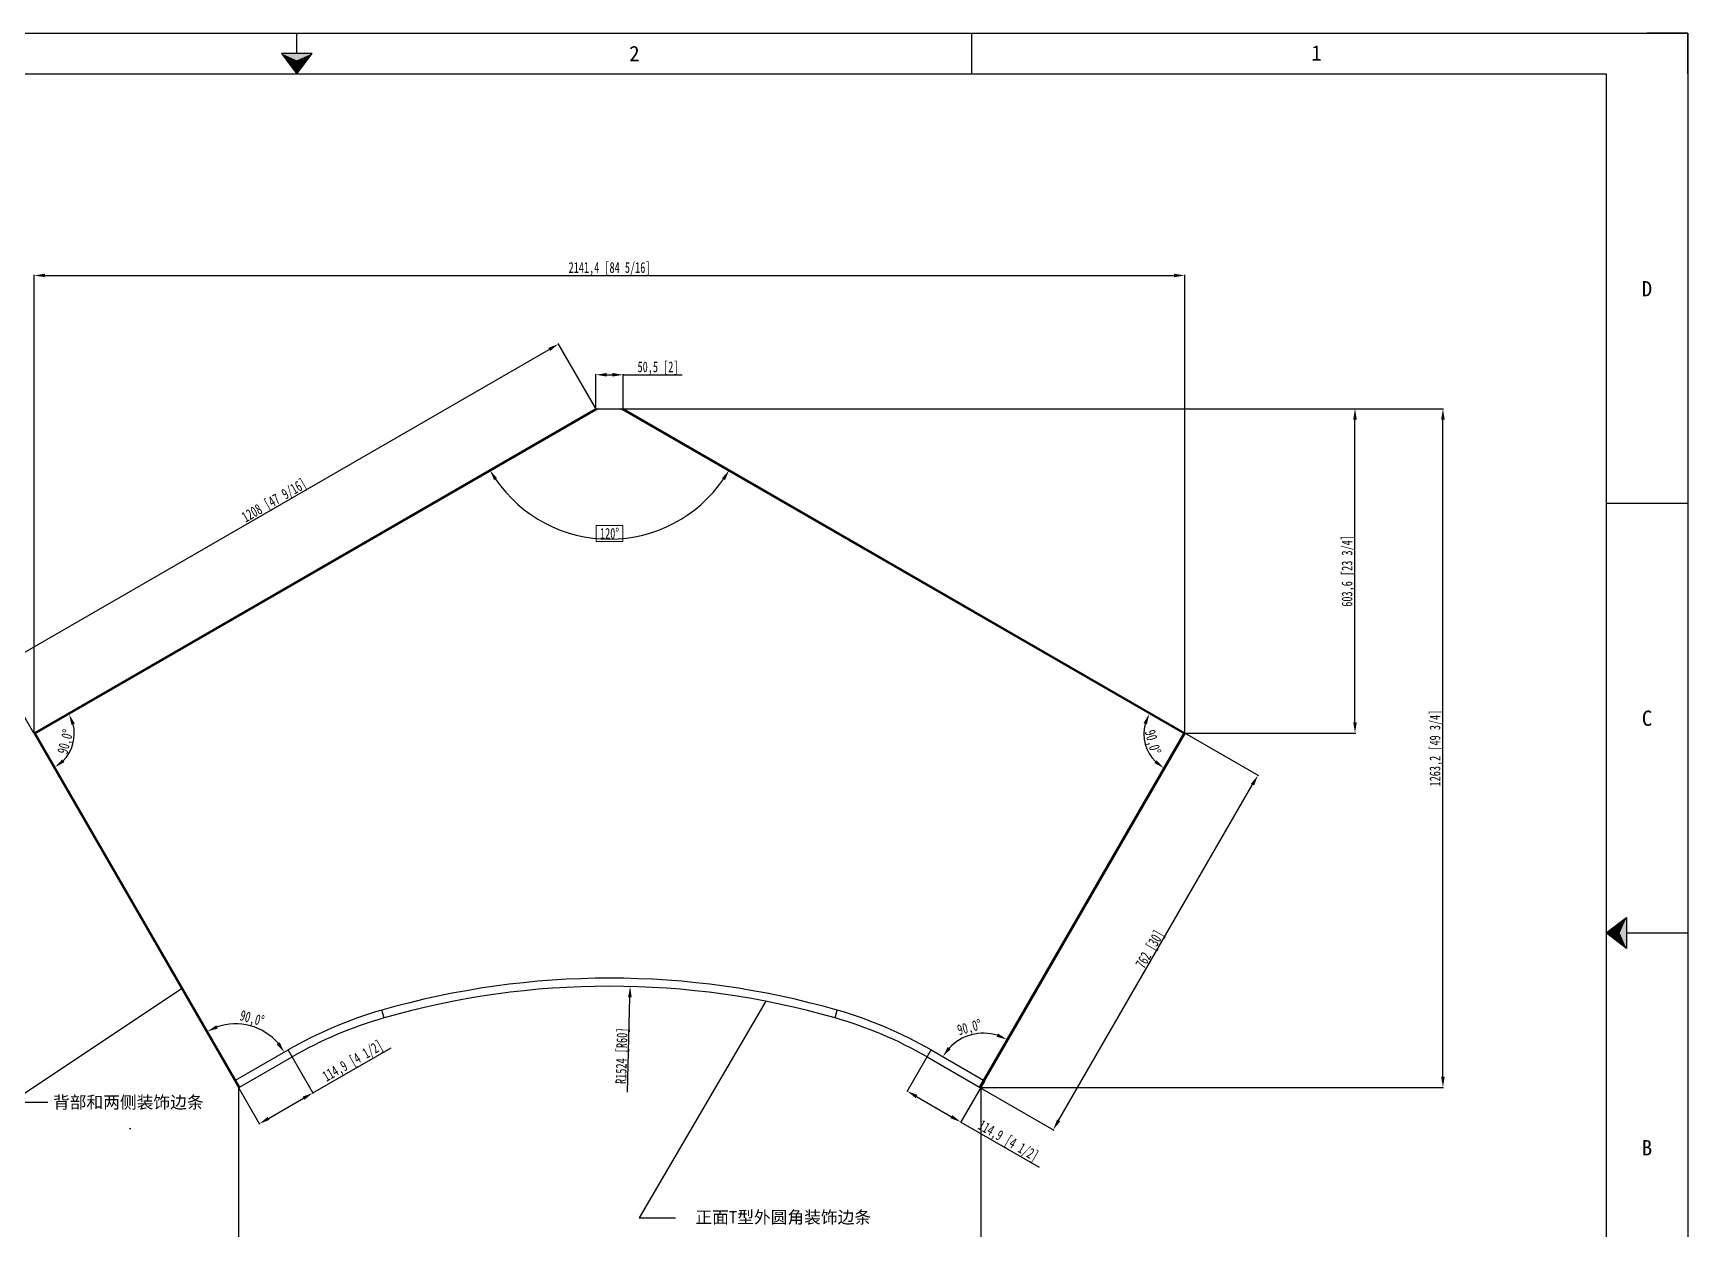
# Model space of a CAD drawing. Header units: inches. Extents: x 777 to 29406, y -38596 to 2393.
# Drawn here: x 26300 to 29380, y -24051 to -21825 of the extents above; entities that cross this region are included whole.
import ezdxf
from ezdxf.enums import TextEntityAlignment as Align

# ---------------------------------------------------------------- set-up
doc = ezdxf.new("R2010")
doc.units = ezdxf.units.IN
doc.header["$LTSCALE"] = 0.605
doc.header["$MEASUREMENT"] = 0
doc.header["$PDMODE"] = 3
doc.header["$PDSIZE"] = 0.25
doc.linetypes.add('DOT', pattern=[0.2, 0.1, -0.1])
doc.layers.get('0').update_dxf_attribs({"linetype": 'CONTINUOUS'})
doc.layers.get('Defpoints').update_dxf_attribs({"linetype": 'CONTINUOUS'})
for name, color, linetype in [('02-05848-001_DXF_TEXT', 7, 'CONTINUOUS'), ('02-05848-001DXF_CONTINUOUS_LINE', 7, 'CONTINUOUS'), ('print', 30, 'CONTINUOUS')]:
    doc.layers.add(name, color=color, linetype=linetype)
doc.layers.add('dim', color=2, linetype='CONTINUOUS', lineweight=9)
doc.styles.add('Dartop', font='')
doc.styles.add('hzHT', font='simhei.ttf')
doc.styles.get("Standard").update_dxf_attribs({"font": 'txt', "width": 0.7})
doc.styles.get('Dartop').set_extended_font_data('FangSong_GB2312')
doc.dimstyles.new('ISO-25', dxfattribs={"dimtxt": 20, "dimasz": 20, "dimexe": 1.25, "dimexo": 0.625, "dimtad": 1, "dimdec": 1, "dimtxsty": 'Standard', "dimcen": 2.5, "dimadec": 0, "dimazin": 0, "dimtfac": 1, "dimtdec": 1, "dimtmove": 0, "dimatfit": 3, "dimfxl": 0, "dimarcsym": 0})
doc.dimstyles.get("Standard").update_dxf_attribs({"dimtxt": 0.1, "dimasz": 0.125, "dimexe": 0.18, "dimexo": 0.0625, "dimgap": 0.09, "dimtad": 0, "dimtih": 1, "dimtoh": 1, "dimdec": 3, "dimzin": 4, "dimdsep": 46, "dimtxsty": 'Standard', "dimblk": '_FILLED', "dimblk1": '_FILLED', "dimblk2": '_FILLED', "dimcen": 0.09, "dimadec": 0, "dimazin": 0, "dimtol": 1, "dimtp": 0.008, "dimtm": 0.008, "dimtfac": 1, "dimtdec": 3, "dimtofl": 0, "dimtmove": 0, "dimatfit": 3, "dimldrblk": '_FILLED', "dimfxl": 0, "dimtolj": 1, "dimtzin": 4, "dimarcsym": 0})

# ---------------------------------------------------------------- blocks, each defined once
blk = doc.blocks.new('*U4')
at = {"color": 254, "linetype": 'Continuous', "extrusion": (0, 0, -1)}
for points in [[(-33.167, 11), (-33, 11), (-33.25, 11.188)], [(-33.167, 11), (-33.25, 11.188), (-33.25, 10.812)], [(-33.167, 11), (-33.25, 10.812), (-33, 11)]]:
    blk.add_solid(points, dxfattribs=at)
blk = doc.blocks.new('*U6')
at = {"color": 254, "linetype": 'Continuous'}
for points in [[(17, 21.667), (17.188, 21.75), (16.812, 21.75)], [(17, 21.667), (16.812, 21.75), (17, 21.5)], [(17, 21.667), (17, 21.5), (17.188, 21.75)]]:
    blk.add_solid(points, dxfattribs=at)
blk = doc.blocks.new('*D81')
at = {"layer": 'Defpoints', "color": 0}
for p in [(28443.4, -22275.7), (26302, -23128.7), (28443.4, -23128.7)]:
    blk.add_point(p, dxfattribs=at)
at = {"layer": 'dim', "color": 0, "lineweight": -2}
for p, q in [((26302, -23128), (26302, -22274.4)), ((26322, -22275.7), (28423.4, -22275.7)), ((28443.4, -23128), (28443.4, -22274.4))]:
    blk.add_line(p, q, dxfattribs=at)
at = {"layer": 'dim', "color": 0}
for points in [[(26322, -22272.4), (26322, -22279), (26302, -22275.7)], [(28423.4, -22272.4), (28423.4, -22279), (28443.4, -22275.7)]]:
    blk.add_solid(points, dxfattribs=at)
at = {"layer": 'dim', "color": 0, "insert": (27372.7, -22263.4), "char_height": 20, "attachment_point": 5}
blk.add_mtext('2141,4 [84 5/16]', dxfattribs=at)
blk = doc.blocks.new('*D82')
at = {"layer": 'Defpoints', "color": 0}
for p in [(27277.8, -22403.3), (27347.4, -22523.9), (26301.3, -23127.9)]:
    blk.add_point(p, dxfattribs=at)
at = {"layer": 'dim', "color": 0, "lineweight": -2}
for p, q in [((26249, -22997.3), (27260.5, -22413.3)), ((27347.1, -22523.4), (27277.2, -22402.2)), ((26301, -23127.4), (26231, -23006.2))]:
    blk.add_line(p, q, dxfattribs=at)
at = {"layer": 'dim', "color": 0}
for points in [[(27258.8, -22410.4), (27262.1, -22416.2), (27277.8, -22403.3)], [(26247.3, -22994.4), (26250.6, -23000.2), (26231.6, -23007.3)]]:
    blk.add_solid(points, dxfattribs=at)
at = {"layer": 'dim', "color": 0, "insert": (26749.4, -22696.1), "char_height": 20, "attachment_point": 5, "rotation": 30.0003}
blk.add_mtext('1208 [47 9/16]', dxfattribs=at)
blk = doc.blocks.new('*D83')
at = {"layer": 'Defpoints', "color": 0}
for p in [(27398, -22460.6), (27347.4, -22523.9), (27398, -22523.9)]:
    blk.add_point(p, dxfattribs=at)
at = {"layer": 'dim', "color": 0, "lineweight": -2}
for p, q in [((27347.4, -22523.3), (27347.4, -22459.3)), ((27367.4, -22460.6), (27378, -22460.6)), ((27398, -22523.3), (27398, -22459.3)), ((27398, -22460.6), (27507.9, -22460.6))]:
    blk.add_line(p, q, dxfattribs=at)
at = {"layer": 'dim', "color": 0}
for points in [[(27367.4, -22457.2), (27367.4, -22463.9), (27347.4, -22460.6)], [(27378, -22457.2), (27378, -22463.9), (27398, -22460.6)]]:
    blk.add_solid(points, dxfattribs=at)
at = {"layer": 'dim', "color": 0, "insert": (27462.9, -22448.3), "char_height": 20, "attachment_point": 5}
blk.add_mtext('50,5 [2]', dxfattribs=at)
blk = doc.blocks.new('*D84')
at = {"layer": 'Defpoints', "color": 0}
for p in [(27347.4, -22523.9), (27398, -22523.9), (27284.7, -22751.1), (26303, -23126.9), (28442.4, -23126.9)]:
    blk.add_point(p, dxfattribs=at)
at = {"layer": 'dim', "color": 0, "lineweight": -2}
blk.add_arc((27372.7, -22509.3), 257.2, 214.4559, 325.5441, dxfattribs=at)
at = {"layer": 'dim', "color": 0}
for points in [[(27157.8, -22656.6), (27163.4, -22653.1), (27149.9, -22638)], [(27582, -22653.1), (27587.6, -22656.6), (27595.5, -22638)]]:
    blk.add_solid(points, dxfattribs=at)
at = {"layer": 'dim', "color": 0, "insert": (27372.7, -22755.9), "char_height": 20, "attachment_point": 5, "rotation": 360}
blk.add_mtext('120°', dxfattribs=at)
blk = doc.blocks.new('*D80')
at = {"layer": 'Defpoints', "color": 0}
for p in [(27411, -23599.3), (27372.7, -25122.8)]:
    blk.add_point(p, dxfattribs=at)
at = {"layer": 'dim', "color": 0, "lineweight": -2}
blk.add_line((27406.1, -23795.7), (27410.5, -23619.3), dxfattribs=at)
at = {"layer": 'dim', "color": 0}
blk.add_solid([(27407.2, -23619.2), (27413.9, -23619.4), (27411, -23599.3)], dxfattribs=at)
at = {"layer": 'dim', "color": 0, "insert": (27397.2, -23728.3), "char_height": 20, "attachment_point": 5, "rotation": 88.5586}
blk.add_mtext('R1524 [R60]', dxfattribs=at)
blk = doc.blocks.new('*D85')
at = {"layer": 'Defpoints', "color": 0}
for p in [(26774.3, -23717.4), (26674.8, -23774.9), (26820.5, -23797.3)]:
    blk.add_point(p, dxfattribs=at)
at = {"layer": 'dim', "color": 0, "lineweight": -2}
for p, q in [((26820.5, -23797.3), (26966.2, -23713.2)), ((26774.6, -23718), (26821.1, -23798.4)), ((26675.1, -23775.4), (26721.5, -23855.8)), ((26738.2, -23844.8), (26803.1, -23807.3))]:
    blk.add_line(p, q, dxfattribs=at)
at = {"layer": 'dim', "color": 0}
for points in [[(26801.5, -23804.4), (26804.8, -23810.2), (26820.5, -23797.3)], [(26736.6, -23841.9), (26739.9, -23847.6), (26720.9, -23854.8)]]:
    blk.add_solid(points, dxfattribs=at)
at = {"layer": 'dim', "color": 0, "insert": (26895.8, -23739.6), "char_height": 20, "attachment_point": 5, "rotation": 30}
blk.add_mtext('114,9 [4 1/2]', dxfattribs=at)
blk = doc.blocks.new('*D86')
at = {"layer": 'Defpoints', "color": 0}
for p in [(27971.1, -23717.4), (28070.6, -23774.9), (28026.3, -23851.6)]:
    blk.add_point(p, dxfattribs=at)
at = {"layer": 'dim', "color": 0, "lineweight": -2}
for p, q in [((27970.8, -23718), (27926.1, -23795.2)), ((28070.3, -23775.4), (28025.7, -23852.7)), ((27944.1, -23804.1), (28009, -23841.6)), ((28026.3, -23851.6), (28172, -23935.7))]:
    blk.add_line(p, q, dxfattribs=at)
at = {"layer": 'dim', "color": 0}
for points in [[(27945.8, -23801.2), (27942.4, -23807), (27926.8, -23794.1)], [(28010.7, -23838.7), (28007.3, -23844.5), (28026.3, -23851.6)]]:
    blk.add_solid(points, dxfattribs=at)
at = {"layer": 'dim', "color": 0, "insert": (28114, -23888), "char_height": 20, "attachment_point": 5, "rotation": 329.9993}
blk.add_mtext('114,9 [4 1/2]', dxfattribs=at)
blk = doc.blocks.new('_FILLED')
at = {"color": 0, "linetype": 'ByBlock'}
blk.add_solid([(0, 0), (-1, 0.16), (-1, -0.16)], dxfattribs=at)
blk = doc.blocks.new('*D87')
at = {"layer": 'Defpoints', "color": 0}
for p in [(28442.4, -23126.9), (28579.5, -23206.1), (28061.4, -23786.8)]:
    blk.add_point(p, dxfattribs=at)
at = {"layer": 'dim', "color": 0, "lineweight": -2}
for p, q in [((28442.9, -23127.2), (28580.6, -23206.7)), ((28208.5, -23848.7), (28569.5, -23223.4)), ((28061.9, -23787.1), (28199.6, -23866.6))]:
    blk.add_line(p, q, dxfattribs=at)
at = {"layer": 'dim', "color": 0}
for points in [[(28566.6, -23221.7), (28572.4, -23225.1), (28579.5, -23206.1)], [(28205.6, -23847), (28211.4, -23850.3), (28198.5, -23866)]]:
    blk.add_solid(points, dxfattribs=at)
at = {"layer": 'dim', "color": 0, "insert": (28379.8, -23530.7), "char_height": 20, "attachment_point": 5, "rotation": 60.0005}
blk.add_mtext('762 [30]', dxfattribs=at)
blk = doc.blocks.new('*D88')
at = {"layer": 'Defpoints', "color": 0}
for p in [(27398, -22523.9), (28923.8, -22523.9), (28062.4, -23787.1)]:
    blk.add_point(p, dxfattribs=at)
at = {"layer": 'dim', "color": 0, "lineweight": -2}
for p, q in [((27398.6, -22523.9), (28925, -22523.9)), ((28923.8, -23767.1), (28923.8, -22543.9)), ((28063, -23787.1), (28925, -23787.1))]:
    blk.add_line(p, q, dxfattribs=at)
at = {"layer": 'dim', "color": 0}
for points in [[(28920.4, -22543.9), (28927.1, -22543.9), (28923.8, -22523.9)], [(28920.4, -23767.1), (28927.1, -23767.1), (28923.8, -23787.1)]]:
    blk.add_solid(points, dxfattribs=at)
at = {"layer": 'dim', "color": 0, "insert": (28911.5, -23155.5), "char_height": 20, "attachment_point": 5, "rotation": 90}
blk.add_mtext('1263,2 [49 3/4]', dxfattribs=at)
blk = doc.blocks.new('*D92')
at = {"layer": 'Defpoints', "color": 0}
for p in [(26682.2, -23787.7), (28063.6, -23787.1), (28063.6, -24160.5)]:
    blk.add_point(p, dxfattribs=at)
at = {"layer": 'dim', "color": 0, "lineweight": -2}
for p, q in [((26682.2, -23788.4), (26682.2, -24161.7)), ((28063.6, -23787.7), (28063.6, -24161.7)), ((26702.2, -24160.5), (28043.6, -24160.5))]:
    blk.add_line(p, q, dxfattribs=at)
at = {"layer": 'dim', "color": 0}
for points in [[(26702.2, -24157.1), (26702.2, -24163.8), (26682.2, -24160.5)], [(28043.6, -24157.1), (28043.6, -24163.8), (28063.6, -24160.5)]]:
    blk.add_solid(points, dxfattribs=at)
at = {"layer": 'dim', "color": 0, "insert": (27372.9, -24148.2), "char_height": 20, "attachment_point": 5}
blk.add_mtext('1381,3 [54 3/8]', dxfattribs=at)
blk = doc.blocks.new('*D93')
at = {"layer": 'Defpoints', "color": 0}
for p in [(28443.4, -22523.9), (28760.1, -22523.9), (28443.4, -23127.5)]:
    blk.add_point(p, dxfattribs=at)
at = {"layer": 'dim', "color": 0, "lineweight": -2}
for p, q in [((28444, -22523.9), (28761.4, -22523.9)), ((28760.1, -23107.5), (28760.1, -22543.9)), ((28444, -23127.5), (28761.4, -23127.5))]:
    blk.add_line(p, q, dxfattribs=at)
at = {"layer": 'dim', "color": 0}
for points in [[(28756.8, -22543.9), (28763.5, -22543.9), (28760.1, -22523.9)], [(28756.8, -23107.5), (28763.5, -23107.5), (28760.1, -23127.5)]]:
    blk.add_solid(points, dxfattribs=at)
at = {"layer": 'dim', "color": 0, "insert": (28747.8, -22825.7), "char_height": 20, "attachment_point": 5, "rotation": 90}
blk.add_mtext('603,6 [23 3/4]', dxfattribs=at)
blk = doc.blocks.new('*D94')
at = {"layer": 'Defpoints', "color": 0}
for p in [(27351.4, -22523.9), (26302.3, -23129.7), (26303, -23126.9), (26366.8, -23164.9), (26684, -23786.8)]:
    blk.add_point(p, dxfattribs=at)
at = {"layer": 'dim', "color": 0, "lineweight": -2}
blk.add_arc((26304, -23128.7), 72.5, 315.8633, 14.1367, dxfattribs=at)
at = {"layer": 'dim', "color": 0}
for points in [[(26371.2, -23112.2), (26377.4, -23109.7), (26366.8, -23092.4)], [(26358.1, -23181.8), (26354, -23176.5), (26340.2, -23191.4)]]:
    blk.add_solid(points, dxfattribs=at)
at = {"layer": 'dim', "color": 0, "insert": (26362.1, -23144.2), "char_height": 20, "attachment_point": 5, "rotation": 75}
blk.add_mtext('90,0°', dxfattribs=at)
blk = doc.blocks.new('*D95')
at = {"layer": 'Defpoints', "color": 0}
for p in [(26303, -23126.9), (26729.1, -23682.9), (26774.3, -23717.4), (26676.5, -23773.9), (26684, -23786.8)]:
    blk.add_point(p, dxfattribs=at)
at = {"layer": 'dim', "color": 0, "lineweight": -2}
blk.add_arc((26676.5, -23773.9), 105.1, 40.9218, 109.0782, dxfattribs=at)
at = {"layer": 'dim', "color": 0}
for points in [[(26643.6, -23677.6), (26640.8, -23671.5), (26624, -23682.9)], [(26758.6, -23703.1), (26753.2, -23707), (26767.5, -23721.3)]]:
    blk.add_solid(points, dxfattribs=at)
at = {"layer": 'dim', "color": 0, "insert": (26706.9, -23660.5), "char_height": 20, "attachment_point": 5, "rotation": 345}
blk.add_mtext('90,0°', dxfattribs=at)
blk = doc.blocks.new('*D96')
at = {"layer": 'Defpoints', "color": 0}
for p in [(28442.4, -23126.9), (28068.9, -23686.2), (27971.1, -23717.4), (28068.9, -23773.9), (28061.4, -23786.8)]:
    blk.add_point(p, dxfattribs=at)
at = {"layer": 'dim', "color": 0, "lineweight": -2}
blk.add_arc((28068.9, -23773.9), 87.7, 73.0918, 136.9087, dxfattribs=at)
at = {"layer": 'dim', "color": 0}
for points in [[(28007.5, -23715.9), (28002.1, -23712), (27992.9, -23730)], [(28095.7, -23686.9), (28093.1, -23693), (28112.7, -23697.9)]]:
    blk.add_solid(points, dxfattribs=at)
at = {"layer": 'dim', "color": 0, "insert": (28043, -23677.3), "char_height": 20, "attachment_point": 5, "rotation": 15.0002}
blk.add_mtext('90,0°', dxfattribs=at)
blk = doc.blocks.new('*D97')
at = {"layer": 'Defpoints', "color": 0}
for p in [(27394, -22523.9), (28367.3, -23128.7), (28442.4, -23126.9), (28443.1, -23129.7), (28061.4, -23786.8)]:
    blk.add_point(p, dxfattribs=at)
at = {"layer": 'dim', "color": 0, "lineweight": -2}
blk.add_arc((28441.4, -23128.7), 74.1, 165.5175, 224.4827, dxfattribs=at)
at = {"layer": 'dim', "color": 0}
for points in [[(28366.6, -23108.9), (28372.8, -23111.4), (28377.2, -23091.6)], [(28390.6, -23177.9), (28386.5, -23183.2), (28404.4, -23192.8)]]:
    blk.add_solid(points, dxfattribs=at)
at = {"layer": 'dim', "color": 0, "insert": (28381.7, -23144.7), "char_height": 20, "attachment_point": 5, "rotation": 285.0001}
blk.add_mtext('90,0°', dxfattribs=at)

msp = doc.modelspace()

# ---------------------------------------------------------------- linework, layer by layer
at = {"color": 0, "linetype": 'DOT'}
for p, q in [((24542.34, -21824.51), (29303.58, -21824.51)), ((29379.72, -21900.66), (29379.72, -25098.72))]:
    msp.add_line(p, q, dxfattribs=at)
at = {"color": 0}
for p, q in [((26790.81, -21862.59), (26790.81, -21824.51)), ((28047.19, -21900.66), (28047.19, -21824.51)), ((29379.72, -21824.51), (29303.58, -21824.51)), ((29379.72, -21900.66), (29379.72, -21824.51)), ((24694.63, -21900.66), (29227.43, -21900.66)), ((29227.43, -21900.66), (29227.43, -25098.72)), ((29379.72, -22700.17), (29227.43, -22700.17)), ((29265.51, -23499.69), (29379.72, -23499.69))]:
    msp.add_line(p, q, dxfattribs=at)
for points in [[(26790.81, -21900.66), (26819.37, -21862.59), (26762.26, -21862.59), (26790.81, -21900.66)], [(29227.43, -23499.69), (29265.51, -23471.14), (29265.51, -23528.25), (29227.43, -23499.69)]]:
    msp.add_lwpolyline(points, close=True, dxfattribs=at)
at = {"layer": '02-05848-001DXF_CONTINUOUS_LINE', "color": 7, "linetype": 'Continuous'}
for p, q in [((27351.44, -22523.93), (26302.27, -23129.66)), ((27347.43, -22523.93), (26303, -23126.93)), ((27347.43, -22523.93), (27397.97, -22523.93)), ((28443.13, -23129.66), (27393.97, -22523.93)), ((28442.4, -23126.93), (27397.97, -22523.93)), ((26302.27, -23129.66), (26681.27, -23786.11)), ((26303.01, -23126.92), (26684.01, -23786.83)), ((28061.4, -23786.84), (28442.39, -23126.92)), ((28064.13, -23786.11), (28443.13, -23129.66)), ((26952.93, -23657.75), (26948.81, -23643.37)), ((27792.47, -23657.75), (27796.59, -23643.37)), ((26676.53, -23773.88), (26774.33, -23717.41)), ((26684, -23786.84), (26781.81, -23730.37)), ((26781.81, -23730.37), (26774.33, -23717.41)), ((27963.59, -23730.37), (27971.07, -23717.41)), ((27963.59, -23730.37), (28061.4, -23786.84)), ((27971.07, -23717.41), (28068.88, -23773.88))]:
    msp.add_line(p, q, dxfattribs=at)
for centre, radius, start, end in [((26304, -23128.66), 2, 120, 210), ((28441.4, -23128.66), 2, 330, 60), ((27372.7, -25122.8), 1538.96, 74.01169, 105.98831), ((27372.7, -25122.8), 1524, 74.01169, 105.98831), ((27162.81, -24390.28), 776.96, 105.98831, 120), ((27582.59, -24390.28), 776.96, 60, 74.01169), ((27162.81, -24390.28), 762, 105.98831, 120), ((27582.59, -24390.28), 762, 60, 74.01169), ((26683, -23785.11), 2, 210, 300), ((28062.4, -23785.11), 2, 240, 330), ((26480.85, -23861.79), 2.01, 209.99491, 300)]:
    msp.add_arc(centre, radius, start, end, dxfattribs=at)
at = {"layer": 'dim'}
msp.add_lwpolyline([(27347.87, -22740.95), (27347.87, -22770.95), (27397.53, -22770.95), (27397.53, -22740.95)], close=True, dxfattribs=at)
msp.add_lwpolyline([(27347.87, -22740.95), (27347.87, -22770.95), (27397.53, -22770.95), (27397.53, -22740.95)], close=True, dxfattribs=at)
at = {"layer": 'print'}
msp.add_lwpolyline([(24542.34, -21824.51), (29379.72, -21824.51), (29379.72, -25174.87), (24542.34, -25174.87)], close=True, dxfattribs=at)

# ---------------------------------------------------------------- block references
at = {"color": 0, "linetype": 'Continuous', "xscale": 152.2888407109637, "yscale": 152.2888407109637, "zscale": 152.2888407109637}
for name in ['*U6', '*U4']:
    msp.add_blockref(name, (24201.9, -25174.87), dxfattribs=at)

# ---------------------------------------------------------------- texts
at = {"color": 0, "style": 'Dartop'}
for s, p in [('2', (27419, -21862.59)), ('1', (28688.4, -21861.68)), ('D', (29303.58, -22300.42)), ('C', (29303.58, -23099.93)), ('B', (29303.58, -23899.45))]:
    msp.add_text(s, height=28.55, dxfattribs=at).set_placement(p, align=Align.MIDDLE_CENTER)
at = {"layer": 'dim', "color": 0, "style": 'hzHT'}
for s, height, p in [('背部和两侧装饰边条', 22.843, (26476.99, -23814.75)), ('正面T型外圆角装饰边条', 22.8433, (27696.03, -24028.81))]:
    msp.add_text(s, height=height, dxfattribs=at).set_placement(p, align=Align.MIDDLE_CENTER)

# ---------------------------------------------------------------- dimensions: what is measured, and where the dimension line sits
at = {"layer": 'dim'}
for p1, p2, distance, picture, middle in [((26302, -23128.66), (28443.4, -23128.66), 852.97, '*D81', (27372.7, -22263.4)), ((26301.27, -23127.93), (27347.43, -22523.93), 139.26, '*D82', (26749.4, -22696.13)), ((27347.43, -22523.93), (27397.97, -22523.93), 63.35, '*D83', (27462.93, -22448.29)), ((28061.4, -23786.84), (28442.39, -23126.92), -158.32, '*D87', (28379.81, -23530.73)), ((26674.79, -23774.88), (26774.33, -23717.41), -92.24, '*D85', (26895.82, -23739.58)), ((27971.07, -23717.41), (28070.61, -23774.88), -88.59, '*D86', (28113.98, -23888.02))]:
    dim = msp.add_aligned_dim(p1=p1, p2=p2, distance=distance, dimstyle='ISO-25', dxfattribs=at)
    dim.commit()
    dim.dimension.update_dxf_attribs({"geometry": picture, "text_midpoint": middle})
for base, line1, line2, picture, middle in [((26366.77, -23164.9), ((27351.44, -22523.93), (26302.27, -23129.66)), ((26303.01, -23126.92), (26684.01, -23786.83)), '*D94', (26362.13, -23144.24)), ((28367.32, -23128.66), ((28443.13, -23129.66), (27393.97, -22523.93)), ((28061.4, -23786.84), (28442.39, -23126.92)), '*D97', (28381.72, -23144.65)), ((26729.06, -23682.88), ((26303.01, -23126.92), (26684.01, -23786.83)), ((26676.53, -23773.88), (26774.33, -23717.41)), '*D95', (26706.9, -23660.51)), ((28068.88, -23686.16), ((28061.4, -23786.84), (28442.39, -23126.92)), ((27971.07, -23717.41), (28068.88, -23773.88)), '*D96', (28042.99, -23677.27))]:
    dim = msp.add_angular_dim_2l(base=base, line1=line1, line2=line2, dimstyle='ISO-25', override={"dimadec": 1}, dxfattribs=at)
    dim.commit()
    dim.dimension.update_dxf_attribs({"geometry": picture, "text_midpoint": middle})
dim = msp.add_angular_dim_2l(base=(27284.72, -22751.06), line1=((28442.4, -23126.93), (27397.97, -22523.93)), line2=((27347.43, -22523.93), (26303, -23126.93)), dimstyle='ISO-25', dxfattribs=at)
dim.commit()
dim.dimension.update_dxf_attribs({"geometry": '*D84', "text_midpoint": (27372.7, -22755.95)})
dim = msp.add_linear_dim(base=(28923.75, -22523.93), p1=(28062.4, -23787.11), p2=(27397.97, -22523.93), angle=90, dimstyle='ISO-25', dxfattribs=at)
dim.commit()
dim.dimension.update_dxf_attribs({"geometry": '*D88', "text_midpoint": (28911.46, -23155.52)})
dim = msp.add_linear_dim(base=(28760.12, -22523.93), p1=(28443.4, -23127.5), p2=(28443.4, -22523.93), angle=90, dimstyle='ISO-25', override={"dimadec": 1}, dxfattribs=at)
dim.commit()
dim.dimension.update_dxf_attribs({"geometry": '*D93', "text_midpoint": (28747.83, -22825.72)})
dim = msp.add_radius_dim(center=(27372.7, -25122.8), mpoint=(27411.03, -23599.28), dimstyle='ISO-25', dxfattribs=at)
dim.commit()
dim.dimension.update_dxf_attribs({"geometry": '*D80', "text_midpoint": (27407.78, -23728.58), "dimtype": 164})
dim = msp.add_linear_dim(base=(28063.55, -24160.46), p1=(26682.22, -23787.75), p2=(28063.55, -23787.11), dimstyle='ISO-25', override={"dimadec": 1}, dxfattribs=at)
dim.commit()
dim.dimension.update_dxf_attribs({"geometry": '*D92', "text_midpoint": (27372.89, -24148.17)})

# ---------------------------------------------------------------- leaders
at = {"layer": '02-05848-001_DXF_TEXT', "color": 2, "linetype": 'Continuous'}
for points in [[(26577.41, -23603.02), (26259.71, -23814.55), (26327.2, -23814.55)], [(27663.46, -23626.8), (27427.78, -24029.86), (27495.27, -24029.86)]]:
    msp.add_leader(points, dimstyle='Standard', override={"dimtad": 0}, dxfattribs=at)

doc.saveas('drawing.dxf')
